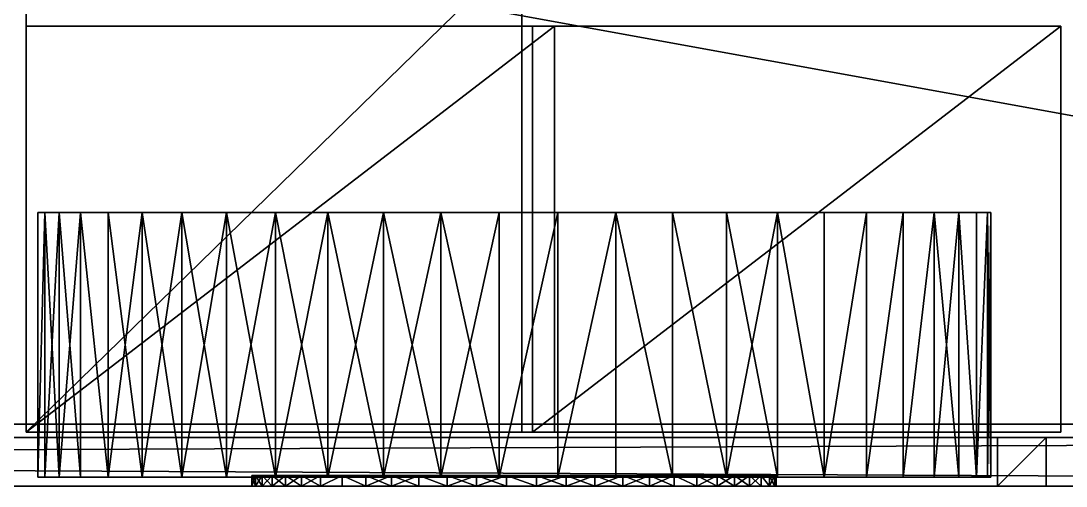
# Model space of a CAD drawing. Header units: millimetres. Extents: x -3100 to 14040, y -1280 to 1295.
# Drawn here: x 10542 to 11725, y -1280 to -753 of the extents above; entities that cross this region are included whole.
import ezdxf

# ---------------------------------------------------------------- set-up
doc = ezdxf.new("R2010")
doc.units = ezdxf.units.MM

msp = doc.modelspace()

# ---------------------------------------------------------------- linework, layer by layer
at = {"layer": 'CAD_75LAB'}
for points in [[(14040, -1280, 1160), (-40, -1280, 1160), (-40, 1280, 1160)], [(14040, 1280, 1160), (14040, -1280, 1160), (-40, 1280, 1160)], [(14040, -1280, 1250), (-40, 1280, 1250), (-40, -1280, 1250)], [(14040, 1280, 1250), (-40, 1280, 1250), (14040, -1280, 1250)], [(10548, -1219, 1253), (10548, -671, 1397), (10548, -671, 1253)], [(10548, -1219, 1397), (10548, -671, 1397), (10548, -1219, 1253)], [(11109, -671, 1253), (10548, -1219, 1253), (10548, -671, 1253)], [(11109, -671, 1253), (11109, -1219, 1253), (10548, -1219, 1253)], [(11109, -671, 1397), (10548, -671, 1397), (10548, -1219, 1397)], [(11109, -671, 1397), (10548, -1219, 1397), (11109, -1219, 1397)], [(10548, -1219, 1403), (10548, -671, 1547), (10548, -671, 1403)], [(10548, -1219, 1547), (10548, -671, 1547), (10548, -1219, 1403)], [(11109, -671, 1403), (10548, -1219, 1403), (10548, -671, 1403)], [(11109, -671, 1403), (11109, -1219, 1403), (10548, -1219, 1403)], [(11109, -671, 1547), (10548, -671, 1547), (10548, -1219, 1547)], [(11109, -671, 1547), (10548, -1219, 1547), (11109, -1219, 1547)], [(10548, -1219, 1553), (10548, -671, 1697), (10548, -671, 1553)], [(10548, -1219, 1697), (10548, -671, 1697), (10548, -1219, 1553)], [(11109, -671, 1553), (10548, -1219, 1553), (10548, -671, 1553)], [(11109, -671, 1553), (11109, -1219, 1553), (10548, -1219, 1553)], [(11109, -671, 1697), (10548, -671, 1697), (10548, -1219, 1697)], [(11109, -671, 1697), (10548, -1219, 1697), (11109, -1219, 1697)], [(10548, -1219, 1703), (10548, -671, 1847), (10548, -671, 1703)], [(10548, -1219, 1847), (10548, -671, 1847), (10548, -1219, 1703)], [(11109, -671, 1703), (10548, -1219, 1703), (10548, -671, 1703)], [(11109, -671, 1703), (11109, -1219, 1703), (10548, -1219, 1703)], [(11109, -671, 1847), (10548, -671, 1847), (10548, -1219, 1847)], [(11109, -671, 1847), (10548, -1219, 1847), (11109, -1219, 1847)], [(10548, -1219, 1853), (10548, -671, 1997), (10548, -671, 1853)], [(10548, -1219, 1997), (10548, -671, 1997), (10548, -1219, 1853)], [(11109, -671, 1853), (10548, -1219, 1853), (10548, -671, 1853)], [(11109, -671, 1853), (11109, -1219, 1853), (10548, -1219, 1853)], [(11109, -671, 1997), (10548, -671, 1997), (10548, -1219, 1997)], [(11109, -671, 1997), (10548, -1219, 1997), (11109, -1219, 1997)], [(10548, -1219, 2003), (10548, -671, 2147), (10548, -671, 2003)], [(10548, -1219, 2147), (10548, -671, 2147), (10548, -1219, 2003)], [(11109, -671, 2003), (10548, -1219, 2003), (10548, -671, 2003)], [(11109, -671, 2003), (11109, -1219, 2003), (10548, -1219, 2003)], [(11109, -671, 2147), (10548, -671, 2147), (10548, -1219, 2147)], [(11109, -671, 2147), (10548, -1219, 2147), (11109, -1219, 2147)], [(10548, -1219, 2153), (10548, -671, 2297), (10548, -671, 2153)], [(10548, -1219, 2297), (10548, -671, 2297), (10548, -1219, 2153)], [(11109, -671, 2153), (10548, -1219, 2153), (10548, -671, 2153)], [(11109, -671, 2153), (11109, -1219, 2153), (10548, -1219, 2153)], [(11109, -671, 2297), (10548, -671, 2297), (10548, -1219, 2297)], [(11109, -671, 2297), (10548, -1219, 2297), (11109, -1219, 2297)], [(11109, -1219, 1253), (11109, -671, 1253), (11109, -671, 1397)], [(11109, -1219, 1397), (11109, -1219, 1253), (11109, -671, 1397)], [(11109, -1219, 1403), (11109, -671, 1403), (11109, -671, 1547)], [(11109, -1219, 1547), (11109, -1219, 1403), (11109, -671, 1547)], [(11109, -1219, 1553), (11109, -671, 1553), (11109, -671, 1697)], [(11109, -1219, 1697), (11109, -1219, 1553), (11109, -671, 1697)], [(11109, -1219, 1703), (11109, -671, 1703), (11109, -671, 1847)], [(11109, -1219, 1847), (11109, -1219, 1703), (11109, -671, 1847)], [(11109, -1219, 1853), (11109, -671, 1853), (11109, -671, 1997)], [(11109, -1219, 1997), (11109, -1219, 1853), (11109, -671, 1997)], [(11109, -1219, 2003), (11109, -671, 2003), (11109, -671, 2147)], [(11109, -1219, 2147), (11109, -1219, 2003), (11109, -671, 2147)], [(11109, -1219, 2153), (11109, -671, 2153), (11109, -671, 2297)], [(11109, -1219, 2297), (11109, -1219, 2153), (11109, -671, 2297)], [(10548, -1219, 2303), (10548, -759, 2441), (10548, -759, 2303)], [(10548, -1219, 2441), (10548, -759, 2441), (10548, -1219, 2303)], [(11146, -759, 2441), (11146, -759, 2303), (10548, -759, 2303)], [(11146, -759, 2441), (10548, -759, 2303), (10548, -759, 2441)], [(11146, -759, 2303), (10548, -1219, 2303), (10548, -759, 2303)], [(11146, -759, 2303), (11146, -1219, 2303), (10548, -1219, 2303)], [(11146, -759, 2441), (10548, -759, 2441), (10548, -1219, 2441)], [(11146, -759, 2441), (10548, -1219, 2441), (11146, -1219, 2441)], [(10548, -1219, 2447), (10548, -759, 2585), (10548, -759, 2447)], [(10548, -1219, 2585), (10548, -759, 2585), (10548, -1219, 2447)], [(11146, -759, 2585), (11146, -759, 2447), (10548, -759, 2447)], [(11146, -759, 2585), (10548, -759, 2447), (10548, -759, 2585)], [(11146, -759, 2447), (10548, -1219, 2447), (10548, -759, 2447)], [(11146, -759, 2447), (11146, -1219, 2447), (10548, -1219, 2447)], [(11146, -759, 2585), (10548, -759, 2585), (10548, -1219, 2585)], [(11146, -759, 2585), (10548, -1219, 2585), (11146, -1219, 2585)], [(10548, -1219, 2591), (10548, -759, 2729), (10548, -759, 2591)], [(10548, -1219, 2729), (10548, -759, 2729), (10548, -1219, 2591)], [(11146, -759, 2729), (11146, -759, 2591), (10548, -759, 2591)], [(11146, -759, 2729), (10548, -759, 2591), (10548, -759, 2729)], [(11146, -759, 2591), (10548, -1219, 2591), (10548, -759, 2591)], [(11146, -759, 2591), (11146, -1219, 2591), (10548, -1219, 2591)], [(11146, -759, 2729), (10548, -759, 2729), (10548, -1219, 2729)], [(11146, -759, 2729), (10548, -1219, 2729), (11146, -1219, 2729)], [(10548, -1219, 2735), (10548, -759, 2873), (10548, -759, 2735)], [(10548, -1219, 2873), (10548, -759, 2873), (10548, -1219, 2735)], [(11146, -759, 2873), (11146, -759, 2735), (10548, -759, 2735)], [(11146, -759, 2873), (10548, -759, 2735), (10548, -759, 2873)], [(11146, -759, 2735), (10548, -1219, 2735), (10548, -759, 2735)], [(11146, -759, 2735), (11146, -1219, 2735), (10548, -1219, 2735)], [(11146, -759, 2873), (10548, -759, 2873), (10548, -1219, 2873)], [(11146, -759, 2873), (10548, -1219, 2873), (11146, -1219, 2873)], [(10548, -1219, 2879), (10548, -759, 3017), (10548, -759, 2879)], [(10548, -1219, 3017), (10548, -759, 3017), (10548, -1219, 2879)], [(11146, -759, 3017), (11146, -759, 2879), (10548, -759, 2879)], [(11146, -759, 3017), (10548, -759, 2879), (10548, -759, 3017)], [(11146, -759, 2879), (10548, -1219, 2879), (10548, -759, 2879)], [(11146, -759, 2879), (11146, -1219, 2879), (10548, -1219, 2879)], [(11146, -759, 3017), (10548, -759, 3017), (10548, -1219, 3017)], [(11146, -759, 3017), (10548, -1219, 3017), (11146, -1219, 3017)], [(10548, -1219, 3023), (10548, -759, 3161), (10548, -759, 3023)], [(10548, -1219, 3161), (10548, -759, 3161), (10548, -1219, 3023)], [(11146, -759, 3161), (11146, -759, 3023), (10548, -759, 3023)], [(11146, -759, 3161), (10548, -759, 3023), (10548, -759, 3161)], [(11146, -759, 3023), (10548, -1219, 3023), (10548, -759, 3023)], [(11146, -759, 3023), (11146, -1219, 3023), (10548, -1219, 3023)], [(11146, -759, 3161), (10548, -759, 3161), (10548, -1219, 3161)], [(11146, -759, 3161), (10548, -1219, 3161), (11146, -1219, 3161)], [(10548, -1219, 3167), (10548, -759, 3305), (10548, -759, 3167)], [(10548, -1219, 3305), (10548, -759, 3305), (10548, -1219, 3167)], [(11146, -759, 3305), (11146, -759, 3167), (10548, -759, 3167)], [(11146, -759, 3305), (10548, -759, 3167), (10548, -759, 3305)], [(11146, -759, 3167), (10548, -1219, 3167), (10548, -759, 3167)], [(11146, -759, 3167), (11146, -1219, 3167), (10548, -1219, 3167)], [(11146, -759, 3305), (10548, -759, 3305), (10548, -1219, 3305)], [(11146, -759, 3305), (10548, -1219, 3305), (11146, -1219, 3305)], [(10548, -1219, 3311), (10548, -759, 3449), (10548, -759, 3311)], [(10548, -1219, 3449), (10548, -759, 3449), (10548, -1219, 3311)], [(11146, -759, 3449), (11146, -759, 3311), (10548, -759, 3311)], [(11146, -759, 3449), (10548, -759, 3311), (10548, -759, 3449)], [(11146, -759, 3311), (10548, -1219, 3311), (10548, -759, 3311)], [(11146, -759, 3311), (11146, -1219, 3311), (10548, -1219, 3311)], [(11146, -759, 3449), (10548, -759, 3449), (10548, -1219, 3449)], [(11146, -759, 3449), (10548, -1219, 3449), (11146, -1219, 3449)], [(10548, -1219, 3455), (10548, -759, 3593), (10548, -759, 3455)], [(10548, -1219, 3593), (10548, -759, 3593), (10548, -1219, 3455)], [(11146, -759, 3593), (11146, -759, 3455), (10548, -759, 3455)], [(11146, -759, 3593), (10548, -759, 3455), (10548, -759, 3593)], [(11146, -759, 3455), (10548, -1219, 3455), (10548, -759, 3455)], [(11146, -759, 3455), (11146, -1219, 3455), (10548, -1219, 3455)], [(11146, -759, 3593), (10548, -759, 3593), (10548, -1219, 3593)], [(11146, -759, 3593), (10548, -1219, 3593), (11146, -1219, 3593)], [(10548, -1219, 3599), (10548, -759, 3737), (10548, -759, 3599)], [(10548, -1219, 3737), (10548, -759, 3737), (10548, -1219, 3599)], [(11146, -759, 3737), (11146, -759, 3599), (10548, -759, 3599)], [(11146, -759, 3737), (10548, -759, 3599), (10548, -759, 3737)], [(11146, -759, 3599), (10548, -1219, 3599), (10548, -759, 3599)], [(11146, -759, 3599), (11146, -1219, 3599), (10548, -1219, 3599)], [(11146, -759, 3737), (10548, -759, 3737), (10548, -1219, 3737)], [(11146, -759, 3737), (10548, -1219, 3737), (11146, -1219, 3737)], [(10548, -1219, 3743), (10548, -759, 3881), (10548, -759, 3743)], [(10548, -1219, 3881), (10548, -759, 3881), (10548, -1219, 3743)], [(11146, -759, 3881), (11146, -759, 3743), (10548, -759, 3743)], [(11146, -759, 3881), (10548, -759, 3743), (10548, -759, 3881)], [(11146, -759, 3743), (10548, -1219, 3743), (10548, -759, 3743)], [(11146, -759, 3743), (11146, -1219, 3743), (10548, -1219, 3743)], [(11146, -759, 3881), (10548, -759, 3881), (10548, -1219, 3881)], [(11146, -759, 3881), (10548, -1219, 3881), (11146, -1219, 3881)], [(11121, -1219, 1253), (11121, -759, 1391), (11121, -759, 1253)], [(11121, -1219, 1391), (11121, -759, 1391), (11121, -1219, 1253)], [(11719, -759, 1391), (11719, -759, 1253), (11121, -759, 1253)], [(11719, -759, 1391), (11121, -759, 1253), (11121, -759, 1391)], [(11719, -759, 1253), (11121, -1219, 1253), (11121, -759, 1253)], [(11719, -759, 1253), (11719, -1219, 1253), (11121, -1219, 1253)], [(11719, -759, 1391), (11121, -759, 1391), (11121, -1219, 1391)], [(11719, -759, 1391), (11121, -1219, 1391), (11719, -1219, 1391)], [(11121, -1219, 1397), (11121, -759, 1535), (11121, -759, 1397)], [(11121, -1219, 1535), (11121, -759, 1535), (11121, -1219, 1397)], [(11719, -759, 1535), (11719, -759, 1397), (11121, -759, 1397)], [(11719, -759, 1535), (11121, -759, 1397), (11121, -759, 1535)], [(11719, -759, 1397), (11121, -1219, 1397), (11121, -759, 1397)], [(11719, -759, 1397), (11719, -1219, 1397), (11121, -1219, 1397)], [(11719, -759, 1535), (11121, -759, 1535), (11121, -1219, 1535)], [(11719, -759, 1535), (11121, -1219, 1535), (11719, -1219, 1535)], [(11121, -1219, 1541), (11121, -759, 1679), (11121, -759, 1541)], [(11121, -1219, 1679), (11121, -759, 1679), (11121, -1219, 1541)], [(11719, -759, 1679), (11719, -759, 1541), (11121, -759, 1541)], [(11719, -759, 1679), (11121, -759, 1541), (11121, -759, 1679)], [(11719, -759, 1541), (11121, -1219, 1541), (11121, -759, 1541)], [(11719, -759, 1541), (11719, -1219, 1541), (11121, -1219, 1541)], [(11719, -759, 1679), (11121, -759, 1679), (11121, -1219, 1679)], [(11719, -759, 1679), (11121, -1219, 1679), (11719, -1219, 1679)], [(11121, -1219, 1685), (11121, -759, 1823), (11121, -759, 1685)], [(11121, -1219, 1823), (11121, -759, 1823), (11121, -1219, 1685)], [(11719, -759, 1823), (11719, -759, 1685), (11121, -759, 1685)], [(11719, -759, 1823), (11121, -759, 1685), (11121, -759, 1823)], [(11719, -759, 1685), (11121, -1219, 1685), (11121, -759, 1685)], [(11719, -759, 1685), (11719, -1219, 1685), (11121, -1219, 1685)], [(11719, -759, 1823), (11121, -759, 1823), (11121, -1219, 1823)], [(11719, -759, 1823), (11121, -1219, 1823), (11719, -1219, 1823)], [(11121, -1219, 1829), (11121, -759, 1967), (11121, -759, 1829)], [(11121, -1219, 1967), (11121, -759, 1967), (11121, -1219, 1829)], [(11719, -759, 1967), (11719, -759, 1829), (11121, -759, 1829)], [(11719, -759, 1967), (11121, -759, 1829), (11121, -759, 1967)], [(11719, -759, 1829), (11121, -1219, 1829), (11121, -759, 1829)], [(11719, -759, 1829), (11719, -1219, 1829), (11121, -1219, 1829)], [(11719, -759, 1967), (11121, -759, 1967), (11121, -1219, 1967)], [(11719, -759, 1967), (11121, -1219, 1967), (11719, -1219, 1967)], [(11121, -1219, 1973), (11121, -759, 2111), (11121, -759, 1973)], [(11121, -1219, 2111), (11121, -759, 2111), (11121, -1219, 1973)], [(11719, -759, 2111), (11719, -759, 1973), (11121, -759, 1973)], [(11719, -759, 2111), (11121, -759, 1973), (11121, -759, 2111)], [(11719, -759, 1973), (11121, -1219, 1973), (11121, -759, 1973)], [(11719, -759, 1973), (11719, -1219, 1973), (11121, -1219, 1973)], [(11719, -759, 2111), (11121, -759, 2111), (11121, -1219, 2111)], [(11719, -759, 2111), (11121, -1219, 2111), (11719, -1219, 2111)], [(11121, -1219, 2117), (11121, -759, 2255), (11121, -759, 2117)], [(11121, -1219, 2255), (11121, -759, 2255), (11121, -1219, 2117)], [(11719, -759, 2255), (11719, -759, 2117), (11121, -759, 2117)], [(11719, -759, 2255), (11121, -759, 2117), (11121, -759, 2255)], [(11719, -759, 2117), (11121, -1219, 2117), (11121, -759, 2117)], [(11719, -759, 2117), (11719, -1219, 2117), (11121, -1219, 2117)], [(11719, -759, 2255), (11121, -759, 2255), (11121, -1219, 2255)], [(11719, -759, 2255), (11121, -1219, 2255), (11719, -1219, 2255)], [(11146, -1219, 2303), (11146, -759, 2303), (11146, -759, 2441)], [(11146, -1219, 2441), (11146, -1219, 2303), (11146, -759, 2441)], [(11146, -1219, 2447), (11146, -759, 2447), (11146, -759, 2585)], [(11146, -1219, 2585), (11146, -1219, 2447), (11146, -759, 2585)], [(11146, -1219, 2591), (11146, -759, 2591), (11146, -759, 2729)], [(11146, -1219, 2729), (11146, -1219, 2591), (11146, -759, 2729)], [(11146, -1219, 2735), (11146, -759, 2735), (11146, -759, 2873)], [(11146, -1219, 2873), (11146, -1219, 2735), (11146, -759, 2873)], [(11146, -1219, 2879), (11146, -759, 2879), (11146, -759, 3017)], [(11146, -1219, 3017), (11146, -1219, 2879), (11146, -759, 3017)], [(11146, -1219, 3023), (11146, -759, 3023), (11146, -759, 3161)], [(11146, -1219, 3161), (11146, -1219, 3023), (11146, -759, 3161)], [(11146, -1219, 3167), (11146, -759, 3167), (11146, -759, 3305)], [(11146, -1219, 3305), (11146, -1219, 3167), (11146, -759, 3305)], [(11146, -1219, 3311), (11146, -759, 3311), (11146, -759, 3449)], [(11146, -1219, 3449), (11146, -1219, 3311), (11146, -759, 3449)], [(11146, -1219, 3455), (11146, -759, 3455), (11146, -759, 3593)], [(11146, -1219, 3593), (11146, -1219, 3455), (11146, -759, 3593)], [(11146, -1219, 3599), (11146, -759, 3599), (11146, -759, 3737)], [(11146, -1219, 3737), (11146, -1219, 3599), (11146, -759, 3737)], [(11146, -1219, 3743), (11146, -759, 3743), (11146, -759, 3881)], [(11146, -1219, 3881), (11146, -1219, 3743), (11146, -759, 3881)], [(11719, -1219, 1253), (11719, -759, 1253), (11719, -759, 1391)], [(11719, -1219, 1391), (11719, -1219, 1253), (11719, -759, 1391)], [(11719, -1219, 1397), (11719, -759, 1397), (11719, -759, 1535)], [(11719, -1219, 1535), (11719, -1219, 1397), (11719, -759, 1535)], [(11719, -1219, 1541), (11719, -759, 1541), (11719, -759, 1679)], [(11719, -1219, 1679), (11719, -1219, 1541), (11719, -759, 1679)], [(11719, -1219, 1685), (11719, -759, 1685), (11719, -759, 1823)], [(11719, -1219, 1823), (11719, -1219, 1685), (11719, -759, 1823)], [(11719, -1219, 1829), (11719, -759, 1829), (11719, -759, 1967)], [(11719, -1219, 1967), (11719, -1219, 1829), (11719, -759, 1967)], [(11719, -1219, 1973), (11719, -759, 1973), (11719, -759, 2111)], [(11719, -1219, 2111), (11719, -1219, 1973), (11719, -759, 2111)], [(11719, -1219, 2117), (11719, -759, 2117), (11719, -759, 2255)], [(11719, -1219, 2255), (11719, -1219, 2117), (11719, -759, 2255)], [(10561.02, -1270, 573.24), (10569.19, -1270, 639.22), (10569.19, -970, 639.22)], [(10561.02, -1270, 573.24), (10569.19, -970, 639.22), (10561.02, -970, 573.24)], [(10561.02, -1270, 506.76), (10561.02, -1270, 573.24), (10561.02, -970, 573.24)], [(10561.02, -1270, 506.76), (10561.02, -970, 573.24), (10561.02, -970, 506.76)], [(10561.02, -1270, 506.76), (10561.02, -970, 506.76), (10569.19, -970, 440.78)], [(10569.19, -1270, 440.78), (10561.02, -1270, 506.76), (10569.19, -970, 440.78)], [(10561.02, -970, 506.76), (10585.41, -970, 376.3), (10569.19, -970, 440.78)], [(10561.02, -970, 506.76), (10609.43, -970, 314.3), (10585.41, -970, 376.3)], [(10569.19, -970, 639.22), (10561.02, -970, 506.76), (10561.02, -970, 573.24)], [(10569.19, -970, 639.22), (10609.43, -970, 314.3), (10561.02, -970, 506.76)], [(10569.19, -1270, 639.22), (10585.41, -1270, 703.7), (10585.41, -970, 703.7)], [(10569.19, -1270, 639.22), (10585.41, -970, 703.7), (10569.19, -970, 639.22)], [(10585.41, -1270, 376.3), (10569.19, -1270, 440.78), (10569.19, -970, 440.78)], [(10585.41, -1270, 376.3), (10569.19, -970, 440.78), (10585.41, -970, 376.3)], [(10569.19, -970, 639.22), (10724.09, -970, 152.33), (10609.43, -970, 314.3)], [(10774.58, -970, 970.93), (10569.19, -970, 639.22), (10585.41, -970, 703.7)], [(11149.83, -970, 1077.7), (10569.19, -970, 639.22), (10774.58, -970, 970.93)], [(11149.83, -970, 1077.7), (10724.09, -970, 152.33), (10569.19, -970, 639.22)], [(10585.41, -1270, 703.7), (10609.43, -970, 765.7), (10585.41, -970, 703.7)], [(10585.41, -1270, 703.7), (10609.43, -1270, 765.7), (10609.43, -970, 765.7)], [(10609.43, -1270, 314.3), (10585.41, -1270, 376.3), (10585.41, -970, 376.3)], [(10609.43, -1270, 314.3), (10585.41, -970, 376.3), (10609.43, -970, 314.3)], [(10640.88, -970, 824.27), (10585.41, -970, 703.7), (10609.43, -970, 765.7)], [(10774.58, -970, 970.93), (10585.41, -970, 703.7), (10640.88, -970, 824.27)], [(10640.88, -1270, 824.27), (10640.88, -970, 824.27), (10609.43, -970, 765.7)], [(10609.43, -1270, 765.7), (10640.88, -1270, 824.27), (10609.43, -970, 765.7)], [(10640.88, -1270, 255.73), (10609.43, -1270, 314.3), (10609.43, -970, 314.3)], [(10640.88, -1270, 255.73), (10609.43, -970, 314.3), (10640.88, -970, 255.73)], [(10609.43, -970, 314.3), (10724.09, -970, 152.33), (10640.88, -970, 255.73)], [(10640.88, -1270, 824.27), (10679.3, -970, 878.54), (10640.88, -970, 824.27)], [(10640.88, -1270, 824.27), (10679.3, -1270, 878.54), (10679.3, -970, 878.54)], [(10679.3, -1270, 201.46), (10640.88, -1270, 255.73), (10640.88, -970, 255.73)], [(10679.3, -1270, 201.46), (10640.88, -970, 255.73), (10679.3, -970, 201.46)], [(10640.88, -970, 255.73), (10724.09, -970, 152.33), (10679.3, -970, 201.46)], [(10774.58, -970, 970.93), (10640.88, -970, 824.27), (10679.3, -970, 878.54)], [(10679.3, -1270, 878.54), (10724.09, -970, 927.67), (10679.3, -970, 878.54)], [(10679.3, -1270, 878.54), (10724.09, -1270, 927.67), (10724.09, -970, 927.67)], [(10724.09, -1270, 152.33), (10679.3, -1270, 201.46), (10679.3, -970, 201.46)], [(10724.09, -1270, 152.33), (10679.3, -970, 201.46), (10724.09, -970, 152.33)], [(10774.58, -970, 970.93), (10679.3, -970, 878.54), (10724.09, -970, 927.67)], [(10724.09, -1270, 927.67), (10774.58, -970, 970.93), (10724.09, -970, 927.67)], [(10724.09, -1270, 927.67), (10774.58, -1270, 970.93), (10774.58, -970, 970.93)], [(10774.58, -1270, 109.07), (10724.09, -1270, 152.33), (10724.09, -970, 152.33)], [(10774.58, -1270, 109.07), (10724.09, -970, 152.33), (10774.58, -970, 109.07)], [(10830, -970, 72.35), (10774.58, -970, 109.07), (10724.09, -970, 152.33)], [(10889.52, -970, 42.71), (10830, -970, 72.35), (10724.09, -970, 152.33)], [(11149.83, -970, 2.3), (10889.52, -970, 42.71), (10724.09, -970, 152.33)], [(11635.91, -970, 606.36), (10724.09, -970, 152.33), (11149.83, -970, 1077.7)], [(11635.91, -970, 606.36), (11149.83, -970, 2.3), (10724.09, -970, 152.33)], [(10774.58, -1270, 970.93), (10830, -970, 1007.65), (10774.58, -970, 970.93)], [(10774.58, -1270, 970.93), (10830, -1270, 1007.65), (10830, -970, 1007.65)], [(10830, -1270, 72.35), (10774.58, -1270, 109.07), (10774.58, -970, 109.07)], [(10830, -1270, 72.35), (10774.58, -970, 109.07), (10830, -970, 72.35)], [(11149.83, -970, 1077.7), (10774.58, -970, 970.93), (10830, -970, 1007.65)], [(10830, -1270, 1007.65), (10889.52, -970, 1037.29), (10830, -970, 1007.65)], [(10830, -1270, 1007.65), (10889.52, -1270, 1037.29), (10889.52, -970, 1037.29)], [(10889.52, -1270, 42.71), (10830, -1270, 72.35), (10830, -970, 72.35)], [(10889.52, -1270, 42.71), (10830, -970, 72.35), (10889.52, -970, 42.71)], [(10952.22, -970, 1059.39), (10830, -970, 1007.65), (10889.52, -970, 1037.29)], [(11149.83, -970, 1077.7), (10830, -970, 1007.65), (10952.22, -970, 1059.39)], [(10952.22, -1270, 1059.39), (10952.22, -970, 1059.39), (10889.52, -970, 1037.29)], [(10889.52, -1270, 1037.29), (10952.22, -1270, 1059.39), (10889.52, -970, 1037.29)], [(10889.52, -1270, 42.71), (10889.52, -970, 42.71), (10952.22, -970, 20.61)], [(10952.22, -1270, 20.61), (10889.52, -1270, 42.71), (10952.22, -970, 20.61)], [(11149.83, -970, 2.3), (10952.22, -970, 20.61), (10889.52, -970, 42.71)], [(10952.22, -1270, 1059.39), (11017.17, -970, 1073.61), (10952.22, -970, 1059.39)], [(10952.22, -1270, 1059.39), (11017.17, -1270, 1073.61), (11017.17, -970, 1073.61)], [(11017.17, -1270, 6.39), (10952.22, -1270, 20.61), (10952.22, -970, 20.61)], [(11017.17, -1270, 6.39), (10952.22, -970, 20.61), (11017.17, -970, 6.39)], [(11149.83, -970, 2.3), (11017.17, -970, 6.39), (10952.22, -970, 20.61)], [(11083.37, -970, 1079.74), (10952.22, -970, 1059.39), (11017.17, -970, 1073.61)], [(11149.83, -970, 1077.7), (10952.22, -970, 1059.39), (11083.37, -970, 1079.74)], [(11017.17, -1270, 1073.61), (11083.37, -1270, 1079.74), (11083.37, -970, 1079.74)], [(11017.17, -1270, 1073.61), (11083.37, -970, 1079.74), (11017.17, -970, 1073.61)], [(11083.37, -1270, 0.26), (11017.17, -1270, 6.39), (11017.17, -970, 6.39)], [(11083.37, -1270, 0.26), (11017.17, -970, 6.39), (11083.37, -970, 0.26)], [(11149.83, -970, 2.3), (11083.37, -970, 0.26), (11017.17, -970, 6.39)], [(11083.37, -1270, 1079.74), (11149.83, -1270, 1077.7), (11149.83, -970, 1077.7)], [(11083.37, -1270, 1079.74), (11149.83, -970, 1077.7), (11083.37, -970, 1079.74)], [(11083.37, -1270, 0.26), (11083.37, -970, 0.26), (11149.83, -970, 2.3)], [(11149.83, -1270, 2.3), (11083.37, -1270, 0.26), (11149.83, -970, 2.3)], [(11149.83, -1270, 1077.7), (11215.52, -1270, 1067.5), (11215.52, -970, 1067.5)], [(11149.83, -1270, 1077.7), (11215.52, -970, 1067.5), (11149.83, -970, 1077.7)], [(11149.83, -1270, 2.3), (11149.83, -970, 2.3), (11215.52, -970, 12.5)], [(11215.52, -1270, 12.5), (11149.83, -1270, 2.3), (11215.52, -970, 12.5)], [(11398.28, -970, 89.85), (11215.52, -970, 12.5), (11149.83, -970, 2.3)], [(11635.91, -970, 606.36), (11398.28, -970, 89.85), (11149.83, -970, 2.3)], [(11340.7, -970, 1023.39), (11149.83, -970, 1077.7), (11215.52, -970, 1067.5)], [(11398.28, -970, 990.15), (11149.83, -970, 1077.7), (11340.7, -970, 1023.39)], [(11499.06, -970, 903.8), (11149.83, -970, 1077.7), (11398.28, -970, 990.15)], [(11499.06, -970, 903.8), (11635.91, -970, 606.36), (11149.83, -970, 1077.7)], [(11279.47, -1270, 1049.3), (11279.47, -970, 1049.3), (11215.52, -970, 1067.5)], [(11215.52, -1270, 1067.5), (11279.47, -1270, 1049.3), (11215.52, -970, 1067.5)], [(11279.47, -1270, 30.7), (11215.52, -1270, 12.5), (11215.52, -970, 12.5)], [(11279.47, -1270, 30.7), (11215.52, -970, 12.5), (11279.47, -970, 30.7)], [(11398.28, -970, 89.85), (11279.47, -970, 30.7), (11215.52, -970, 12.5)], [(11340.7, -970, 1023.39), (11215.52, -970, 1067.5), (11279.47, -970, 1049.3)], [(11340.7, -1270, 1023.39), (11340.7, -970, 1023.39), (11279.47, -970, 1049.3)], [(11279.47, -1270, 1049.3), (11340.7, -1270, 1023.39), (11279.47, -970, 1049.3)], [(11340.7, -1270, 56.61), (11279.47, -1270, 30.7), (11279.47, -970, 30.7)], [(11340.7, -1270, 56.61), (11279.47, -970, 30.7), (11340.7, -970, 56.61)], [(11398.28, -970, 89.85), (11340.7, -970, 56.61), (11279.47, -970, 30.7)], [(11340.7, -1270, 1023.39), (11398.28, -1270, 990.15), (11398.28, -970, 990.15)], [(11340.7, -1270, 1023.39), (11398.28, -970, 990.15), (11340.7, -970, 1023.39)], [(11398.28, -1270, 89.85), (11340.7, -1270, 56.61), (11340.7, -970, 56.61)], [(11398.28, -1270, 89.85), (11340.7, -970, 56.61), (11398.28, -970, 89.85)], [(11451.33, -1270, 950.08), (11451.33, -970, 950.08), (11398.28, -970, 990.15)], [(11398.28, -1270, 990.15), (11451.33, -1270, 950.08), (11398.28, -970, 990.15)], [(11451.33, -1270, 129.92), (11398.28, -1270, 89.85), (11398.28, -970, 89.85)], [(11451.33, -1270, 129.92), (11398.28, -970, 89.85), (11451.33, -970, 129.92)], [(11635.91, -970, 606.36), (11451.33, -970, 129.92), (11398.28, -970, 89.85)], [(11499.06, -970, 903.8), (11398.28, -970, 990.15), (11451.33, -970, 950.08)], [(11451.33, -1270, 950.08), (11499.06, -1270, 903.8), (11499.06, -970, 903.8)], [(11451.33, -1270, 950.08), (11499.06, -970, 903.8), (11451.33, -970, 950.08)], [(11451.33, -1270, 129.92), (11451.33, -970, 129.92), (11499.06, -970, 176.2)], [(11499.06, -1270, 176.2), (11451.33, -1270, 129.92), (11499.06, -970, 176.2)], [(11540.75, -970, 228), (11499.06, -970, 176.2), (11451.33, -970, 129.92)], [(11635.91, -970, 606.36), (11540.75, -970, 228), (11451.33, -970, 129.92)], [(11499.06, -1270, 903.8), (11540.75, -1270, 852), (11540.75, -970, 852)], [(11499.06, -1270, 903.8), (11540.75, -970, 852), (11499.06, -970, 903.8)], [(11499.06, -1270, 176.2), (11499.06, -970, 176.2), (11540.75, -970, 228)], [(11540.75, -1270, 228), (11499.06, -1270, 176.2), (11540.75, -970, 228)], [(11499.06, -970, 903.8), (11603.54, -970, 735.07), (11635.91, -970, 606.36)], [(11499.06, -970, 903.8), (11540.75, -970, 852), (11603.54, -970, 735.07)], [(11540.75, -1270, 852), (11575.75, -1270, 795.47), (11575.75, -970, 795.47)], [(11540.75, -1270, 852), (11575.75, -970, 795.47), (11540.75, -970, 852)], [(11540.75, -1270, 228), (11540.75, -970, 228), (11575.75, -970, 284.53)], [(11575.75, -1270, 284.53), (11540.75, -1270, 228), (11575.75, -970, 284.53)], [(11635.91, -970, 606.36), (11575.75, -970, 284.53), (11540.75, -970, 228)], [(11540.75, -970, 852), (11575.75, -970, 795.47), (11603.54, -970, 735.07)], [(11575.75, -1270, 795.47), (11603.54, -1270, 735.07), (11603.54, -970, 735.07)], [(11575.75, -1270, 795.47), (11603.54, -970, 735.07), (11575.75, -970, 795.47)], [(11603.54, -1270, 344.93), (11575.75, -1270, 284.53), (11575.75, -970, 284.53)], [(11603.54, -1270, 344.93), (11575.75, -970, 284.53), (11603.54, -970, 344.93)], [(11623.69, -970, 408.29), (11603.54, -970, 344.93), (11575.75, -970, 284.53)], [(11640, -970, 540), (11623.69, -970, 408.29), (11575.75, -970, 284.53)], [(11635.91, -970, 606.36), (11640, -970, 540), (11575.75, -970, 284.53)], [(11623.69, -1270, 671.71), (11623.69, -970, 671.71), (11603.54, -970, 735.07)], [(11603.54, -1270, 735.07), (11623.69, -1270, 671.71), (11603.54, -970, 735.07)], [(11623.69, -1270, 408.29), (11603.54, -970, 344.93), (11623.69, -970, 408.29)], [(11623.69, -1270, 408.29), (11603.54, -1270, 344.93), (11603.54, -970, 344.93)], [(11603.54, -970, 735.07), (11623.69, -970, 671.71), (11635.91, -970, 606.36)], [(11623.69, -1270, 671.71), (11635.91, -1270, 606.36), (11635.91, -970, 606.36)], [(11623.69, -1270, 671.71), (11635.91, -970, 606.36), (11623.69, -970, 671.71)], [(11623.69, -1270, 408.29), (11623.69, -970, 408.29), (11635.91, -970, 473.64)], [(11635.91, -1270, 473.64), (11623.69, -1270, 408.29), (11635.91, -970, 473.64)], [(11640, -970, 540), (11635.91, -970, 473.64), (11623.69, -970, 408.29)], [(11640, -1270, 540), (11640, -970, 540), (11635.91, -970, 606.36)], [(11635.91, -1270, 606.36), (11640, -1270, 540), (11635.91, -970, 606.36)], [(11635.91, -1270, 473.64), (11635.91, -970, 473.64), (11640, -970, 540)], [(11640, -1270, 540), (11635.91, -1270, 473.64), (11640, -970, 540)], [(14040, -1210, 1250), (-40, -1210, 1250), (-40, -1210, 1320)], [(14040, -1210, 1320), (14040, -1210, 1250), (-40, -1210, 1320)], [(14040, -1280, 1250), (-40, -1280, 1250), (-40, -1210, 1250)], [(14040, -1210, 1250), (14040, -1280, 1250), (-40, -1210, 1250)], [(14040, -1280, 1320), (-40, -1210, 1320), (-40, -1280, 1320)], [(14040, -1210, 1320), (-40, -1210, 1320), (14040, -1280, 1320)], [(14040, -1225, 3995), (14040, -1225, 3940), (-40, -1225, 3940)], [(14040, -1225, 3995), (-40, -1225, 3940), (-40, -1225, 3995)], [(14040, -1225, 3940), (-40, -1280, 3940), (-40, -1225, 3940)], [(14040, -1225, 3940), (14040, -1280, 3940), (-40, -1280, 3940)], [(14040, -1225, 3995), (-40, -1225, 3995), (-40, -1280, 3995)], [(14040, -1225, 3995), (-40, -1280, 3995), (14040, -1280, 3995)], [(11109, -1219, 1253), (10548, -1219, 1397), (10548, -1219, 1253)], [(11109, -1219, 1397), (10548, -1219, 1397), (11109, -1219, 1253)], [(11109, -1219, 1403), (10548, -1219, 1547), (10548, -1219, 1403)], [(11109, -1219, 1547), (10548, -1219, 1547), (11109, -1219, 1403)], [(11109, -1219, 1553), (10548, -1219, 1697), (10548, -1219, 1553)], [(11109, -1219, 1697), (10548, -1219, 1697), (11109, -1219, 1553)], [(11109, -1219, 1703), (10548, -1219, 1847), (10548, -1219, 1703)], [(11109, -1219, 1847), (10548, -1219, 1847), (11109, -1219, 1703)], [(11109, -1219, 1853), (10548, -1219, 1997), (10548, -1219, 1853)], [(11109, -1219, 1997), (10548, -1219, 1997), (11109, -1219, 1853)], [(11109, -1219, 2003), (10548, -1219, 2147), (10548, -1219, 2003)], [(11109, -1219, 2147), (10548, -1219, 2147), (11109, -1219, 2003)], [(11109, -1219, 2153), (10548, -1219, 2297), (10548, -1219, 2153)], [(11109, -1219, 2297), (10548, -1219, 2297), (11109, -1219, 2153)], [(11146, -1219, 2441), (10548, -1219, 2303), (11146, -1219, 2303)], [(11146, -1219, 2441), (10548, -1219, 2441), (10548, -1219, 2303)], [(11146, -1219, 2585), (10548, -1219, 2447), (11146, -1219, 2447)], [(11146, -1219, 2585), (10548, -1219, 2585), (10548, -1219, 2447)], [(11146, -1219, 2729), (10548, -1219, 2591), (11146, -1219, 2591)], [(11146, -1219, 2729), (10548, -1219, 2729), (10548, -1219, 2591)], [(11146, -1219, 2873), (10548, -1219, 2735), (11146, -1219, 2735)], [(11146, -1219, 2873), (10548, -1219, 2873), (10548, -1219, 2735)], [(11146, -1219, 3017), (10548, -1219, 2879), (11146, -1219, 2879)], [(11146, -1219, 3017), (10548, -1219, 3017), (10548, -1219, 2879)], [(11146, -1219, 3161), (10548, -1219, 3023), (11146, -1219, 3023)], [(11146, -1219, 3161), (10548, -1219, 3161), (10548, -1219, 3023)], [(11146, -1219, 3305), (10548, -1219, 3167), (11146, -1219, 3167)], [(11146, -1219, 3305), (10548, -1219, 3305), (10548, -1219, 3167)], [(11146, -1219, 3449), (10548, -1219, 3311), (11146, -1219, 3311)], [(11146, -1219, 3449), (10548, -1219, 3449), (10548, -1219, 3311)], [(11146, -1219, 3593), (10548, -1219, 3455), (11146, -1219, 3455)], [(11146, -1219, 3593), (10548, -1219, 3593), (10548, -1219, 3455)], [(11146, -1219, 3737), (10548, -1219, 3599), (11146, -1219, 3599)], [(11146, -1219, 3737), (10548, -1219, 3737), (10548, -1219, 3599)], [(11146, -1219, 3881), (10548, -1219, 3743), (11146, -1219, 3743)], [(11146, -1219, 3881), (10548, -1219, 3881), (10548, -1219, 3743)], [(11719, -1219, 1391), (11121, -1219, 1253), (11719, -1219, 1253)], [(11719, -1219, 1391), (11121, -1219, 1391), (11121, -1219, 1253)], [(11719, -1219, 1535), (11121, -1219, 1397), (11719, -1219, 1397)], [(11719, -1219, 1535), (11121, -1219, 1535), (11121, -1219, 1397)], [(11719, -1219, 1679), (11121, -1219, 1541), (11719, -1219, 1541)], [(11719, -1219, 1679), (11121, -1219, 1679), (11121, -1219, 1541)], [(11719, -1219, 1823), (11121, -1219, 1685), (11719, -1219, 1685)], [(11719, -1219, 1823), (11121, -1219, 1823), (11121, -1219, 1685)], [(11719, -1219, 1967), (11121, -1219, 1829), (11719, -1219, 1829)], [(11719, -1219, 1967), (11121, -1219, 1967), (11121, -1219, 1829)], [(11719, -1219, 2111), (11121, -1219, 1973), (11719, -1219, 1973)], [(11719, -1219, 2111), (11121, -1219, 2111), (11121, -1219, 1973)], [(11719, -1219, 2255), (11121, -1219, 2117), (11719, -1219, 2117)], [(11719, -1219, 2255), (11121, -1219, 2255), (11121, -1219, 2117)], [(11647.5, -1225, 3940), (11647.5, -1225, 1250), (11647.5, -1280, 1250)], [(11647.5, -1280, 3940), (11647.5, -1225, 3940), (11647.5, -1280, 1250)], [(11647.5, -1225, 3940), (11702.5, -1225, 1250), (11647.5, -1225, 1250)], [(11702.5, -1225, 3940), (11702.5, -1225, 1250), (11647.5, -1225, 3940)], [(11702.5, -1225, 1250), (11647.5, -1280, 1250), (11647.5, -1225, 1250)], [(11702.5, -1225, 1250), (11702.5, -1280, 1250), (11647.5, -1280, 1250)], [(11702.5, -1225, 3940), (11647.5, -1225, 3940), (11647.5, -1280, 3940)], [(11702.5, -1225, 3940), (11647.5, -1280, 3940), (11702.5, -1280, 3940)], [(11702.5, -1225, 3940), (11702.5, -1280, 1250), (11702.5, -1225, 1250)], [(11702.5, -1280, 3940), (11702.5, -1280, 1250), (11702.5, -1225, 3940)], [(10561.02, -1270, 506.76), (10569.19, -1270, 440.78), (10585.41, -1270, 376.3)], [(10561.02, -1270, 506.76), (10585.41, -1270, 376.3), (10609.43, -1270, 314.3)], [(10569.19, -1270, 639.22), (10561.02, -1270, 573.24), (10561.02, -1270, 506.76)], [(10569.19, -1270, 639.22), (10561.02, -1270, 506.76), (10609.43, -1270, 314.3)], [(10569.19, -1270, 639.22), (10609.43, -1270, 314.3), (10724.09, -1270, 152.33)], [(10774.58, -1270, 970.93), (10585.41, -1270, 703.7), (10569.19, -1270, 639.22)], [(11149.83, -1270, 1077.7), (10774.58, -1270, 970.93), (10569.19, -1270, 639.22)], [(11149.83, -1270, 1077.7), (10569.19, -1270, 639.22), (10724.09, -1270, 152.33)], [(10640.88, -1270, 824.27), (10609.43, -1270, 765.7), (10585.41, -1270, 703.7)], [(10774.58, -1270, 970.93), (10640.88, -1270, 824.27), (10585.41, -1270, 703.7)], [(10609.43, -1270, 314.3), (10640.88, -1270, 255.73), (10724.09, -1270, 152.33)], [(10640.88, -1270, 255.73), (10679.3, -1270, 201.46), (10724.09, -1270, 152.33)], [(10774.58, -1270, 970.93), (10679.3, -1270, 878.54), (10640.88, -1270, 824.27)], [(10774.58, -1270, 970.93), (10724.09, -1270, 927.67), (10679.3, -1270, 878.54)], [(10830, -1270, 72.35), (10724.09, -1270, 152.33), (10774.58, -1270, 109.07)], [(10889.52, -1270, 42.71), (10724.09, -1270, 152.33), (10830, -1270, 72.35)], [(11149.83, -1270, 2.3), (10724.09, -1270, 152.33), (10889.52, -1270, 42.71)], [(11635.91, -1270, 606.36), (11149.83, -1270, 1077.7), (10724.09, -1270, 152.33)], [(11635.91, -1270, 606.36), (10724.09, -1270, 152.33), (11149.83, -1270, 2.3)], [(11149.83, -1270, 1077.7), (10830, -1270, 1007.65), (10774.58, -1270, 970.93)], [(10803.48, -1280, 556.96), (10807.35, -1280, 590.65), (10807.35, -1268, 590.65)], [(10803.48, -1280, 556.96), (10807.35, -1268, 590.65), (10803.48, -1268, 556.96)], [(10803.48, -1280, 556.96), (10803.48, -1268, 556.96), (10803.48, -1268, 523.04)], [(10803.48, -1280, 523.04), (10803.48, -1280, 556.96), (10803.48, -1268, 523.04)], [(10807.35, -1280, 489.35), (10803.48, -1280, 523.04), (10803.48, -1268, 523.04)], [(10807.35, -1280, 489.35), (10803.48, -1268, 523.04), (10807.35, -1268, 489.35)], [(10803.48, -1268, 556.96), (10807.35, -1268, 489.35), (10803.48, -1268, 523.04)], [(10803.48, -1268, 556.96), (10815.03, -1268, 456.33), (10807.35, -1268, 489.35)], [(10803.48, -1268, 556.96), (10826.43, -1268, 424.39), (10815.03, -1268, 456.33)], [(10815.03, -1268, 623.67), (10803.48, -1268, 556.96), (10807.35, -1268, 590.65)], [(10881.19, -1268, 740.82), (10803.48, -1268, 556.96), (10815.03, -1268, 623.67)], [(10961.4, -1268, 802.68), (10803.48, -1268, 556.96), (10881.19, -1268, 740.82)], [(10961.4, -1268, 802.68), (10826.43, -1268, 424.39), (10803.48, -1268, 556.96)], [(10807.35, -1280, 590.65), (10815.03, -1280, 623.67), (10815.03, -1268, 623.67)], [(10807.35, -1280, 590.65), (10815.03, -1268, 623.67), (10807.35, -1268, 590.65)], [(10815.03, -1280, 456.33), (10807.35, -1280, 489.35), (10807.35, -1268, 489.35)], [(10815.03, -1280, 456.33), (10807.35, -1268, 489.35), (10815.03, -1268, 456.33)], [(10815.03, -1280, 623.67), (10826.43, -1280, 655.61), (10826.43, -1268, 655.61)], [(10815.03, -1280, 623.67), (10826.43, -1268, 655.61), (10815.03, -1268, 623.67)], [(10826.43, -1280, 424.39), (10815.03, -1280, 456.33), (10815.03, -1268, 456.33)], [(10826.43, -1280, 424.39), (10815.03, -1268, 456.33), (10826.43, -1268, 424.39)], [(10859.72, -1268, 714.57), (10815.03, -1268, 623.67), (10826.43, -1268, 655.61)], [(10881.19, -1268, 740.82), (10815.03, -1268, 623.67), (10859.72, -1268, 714.57)], [(10826.43, -1280, 655.61), (10841.39, -1280, 686.04), (10841.39, -1268, 686.04)], [(10826.43, -1280, 655.61), (10841.39, -1268, 686.04), (10826.43, -1268, 655.61)], [(10841.39, -1280, 393.96), (10826.43, -1280, 424.39), (10826.43, -1268, 424.39)], [(10841.39, -1280, 393.96), (10826.43, -1268, 424.39), (10841.39, -1268, 393.96)], [(10826.43, -1268, 424.39), (10859.72, -1268, 365.43), (10841.39, -1268, 393.96)], [(10826.43, -1268, 424.39), (10881.19, -1268, 339.18), (10859.72, -1268, 365.43)], [(10859.72, -1268, 714.57), (10826.43, -1268, 655.61), (10841.39, -1268, 686.04)], [(10961.4, -1268, 802.68), (10881.19, -1268, 339.18), (10826.43, -1268, 424.39)], [(10952.22, -1270, 1059.39), (10889.52, -1270, 1037.29), (10830, -1270, 1007.65)], [(11149.83, -1270, 1077.7), (10952.22, -1270, 1059.39), (10830, -1270, 1007.65)], [(10859.72, -1280, 714.57), (10859.72, -1268, 714.57), (10841.39, -1268, 686.04)], [(10841.39, -1280, 686.04), (10859.72, -1280, 714.57), (10841.39, -1268, 686.04)], [(10841.39, -1280, 393.96), (10841.39, -1268, 393.96), (10859.72, -1268, 365.43)], [(10859.72, -1280, 365.43), (10841.39, -1280, 393.96), (10859.72, -1268, 365.43)], [(10859.72, -1280, 714.57), (10881.19, -1280, 740.82), (10881.19, -1268, 740.82)], [(10859.72, -1280, 714.57), (10881.19, -1268, 740.82), (10859.72, -1268, 714.57)], [(10881.19, -1280, 339.18), (10859.72, -1280, 365.43), (10859.72, -1268, 365.43)], [(10881.19, -1280, 339.18), (10859.72, -1268, 365.43), (10881.19, -1268, 339.18)], [(10881.19, -1280, 740.82), (10905.51, -1268, 764.46), (10881.19, -1268, 740.82)], [(10881.19, -1280, 740.82), (10905.51, -1280, 764.46), (10905.51, -1268, 764.46)], [(10881.19, -1280, 339.18), (10881.19, -1268, 339.18), (10905.51, -1268, 315.54)], [(10905.51, -1280, 315.54), (10881.19, -1280, 339.18), (10905.51, -1268, 315.54)], [(10932.36, -1268, 294.83), (10905.51, -1268, 315.54), (10881.19, -1268, 339.18)], [(10961.4, -1268, 277.32), (10932.36, -1268, 294.83), (10881.19, -1268, 339.18)], [(10961.4, -1268, 802.68), (10881.19, -1268, 740.82), (10905.51, -1268, 764.46)], [(10961.4, -1268, 802.68), (10961.4, -1268, 277.32), (10881.19, -1268, 339.18)], [(11149.83, -1270, 2.3), (10889.52, -1270, 42.71), (10952.22, -1270, 20.61)], [(10932.36, -1280, 785.17), (10932.36, -1268, 785.17), (10905.51, -1268, 764.46)], [(10905.51, -1280, 764.46), (10932.36, -1280, 785.17), (10905.51, -1268, 764.46)], [(10932.36, -1280, 294.83), (10905.51, -1280, 315.54), (10905.51, -1268, 315.54)], [(10932.36, -1280, 294.83), (10905.51, -1268, 315.54), (10932.36, -1268, 294.83)], [(10961.4, -1268, 802.68), (10905.51, -1268, 764.46), (10932.36, -1268, 785.17)], [(10961.4, -1280, 802.68), (10961.4, -1268, 802.68), (10932.36, -1268, 785.17)], [(10932.36, -1280, 785.17), (10961.4, -1280, 802.68), (10932.36, -1268, 785.17)], [(10932.36, -1280, 294.83), (10932.36, -1268, 294.83), (10961.4, -1268, 277.32)], [(10961.4, -1280, 277.32), (10932.36, -1280, 294.83), (10961.4, -1268, 277.32)], [(11149.83, -1270, 2.3), (10952.22, -1270, 20.61), (11017.17, -1270, 6.39)], [(11083.37, -1270, 1079.74), (11017.17, -1270, 1073.61), (10952.22, -1270, 1059.39)], [(11149.83, -1270, 1077.7), (11083.37, -1270, 1079.74), (10952.22, -1270, 1059.39)], [(10961.4, -1280, 802.68), (10992.25, -1268, 816.76), (10961.4, -1268, 802.68)], [(10961.4, -1280, 802.68), (10992.25, -1280, 816.76), (10992.25, -1268, 816.76)], [(10992.25, -1280, 263.24), (10961.4, -1280, 277.32), (10961.4, -1268, 277.32)], [(10992.25, -1280, 263.24), (10961.4, -1268, 277.32), (10992.25, -1268, 263.24)], [(11024.5, -1268, 827.24), (10961.4, -1268, 277.32), (10961.4, -1268, 802.68)], [(11024.5, -1268, 827.24), (10961.4, -1268, 802.68), (10992.25, -1268, 816.76)], [(11024.5, -1268, 827.24), (10992.25, -1268, 263.24), (10961.4, -1268, 277.32)], [(11024.5, -1280, 827.24), (11024.5, -1268, 827.24), (10992.25, -1268, 816.76)], [(10992.25, -1280, 816.76), (11024.5, -1280, 827.24), (10992.25, -1268, 816.76)], [(11024.5, -1280, 252.76), (10992.25, -1280, 263.24), (10992.25, -1268, 263.24)], [(11024.5, -1280, 252.76), (10992.25, -1268, 263.24), (11024.5, -1268, 252.76)], [(11091.52, -1268, 243.12), (11024.5, -1268, 252.76), (10992.25, -1268, 263.24)], [(11158.98, -1268, 248.92), (11091.52, -1268, 243.12), (10992.25, -1268, 263.24)], [(11223.38, -1268, 269.84), (11158.98, -1268, 248.92), (10992.25, -1268, 263.24)], [(11281.36, -1268, 304.81), (11223.38, -1268, 269.84), (10992.25, -1268, 263.24)], [(11223.38, -1268, 810.16), (10992.25, -1268, 263.24), (11024.5, -1268, 827.24)], [(11223.38, -1268, 810.16), (11281.36, -1268, 304.81), (10992.25, -1268, 263.24)], [(11149.83, -1270, 2.3), (11017.17, -1270, 6.39), (11083.37, -1270, 0.26)], [(11057.73, -1280, 833.98), (11057.73, -1268, 833.98), (11024.5, -1268, 827.24)], [(11024.5, -1280, 827.24), (11057.73, -1280, 833.98), (11024.5, -1268, 827.24)], [(11024.5, -1280, 252.76), (11024.5, -1268, 252.76), (11057.73, -1268, 246.02)], [(11057.73, -1280, 246.02), (11024.5, -1280, 252.76), (11057.73, -1268, 246.02)], [(11091.52, -1268, 243.12), (11057.73, -1268, 246.02), (11024.5, -1268, 252.76)], [(11125.42, -1268, 835.91), (11024.5, -1268, 827.24), (11057.73, -1268, 833.98)], [(11158.98, -1268, 831.08), (11024.5, -1268, 827.24), (11125.42, -1268, 835.91)], [(11223.38, -1268, 810.16), (11024.5, -1268, 827.24), (11158.98, -1268, 831.08)], [(11091.52, -1280, 836.88), (11091.52, -1268, 836.88), (11057.73, -1268, 833.98)], [(11057.73, -1280, 833.98), (11091.52, -1280, 836.88), (11057.73, -1268, 833.98)], [(11057.73, -1280, 246.02), (11057.73, -1268, 246.02), (11091.52, -1268, 243.12)], [(11091.52, -1280, 243.12), (11057.73, -1280, 246.02), (11091.52, -1268, 243.12)], [(11125.42, -1268, 835.91), (11057.73, -1268, 833.98), (11091.52, -1268, 836.88)], [(11125.42, -1280, 835.91), (11125.42, -1268, 835.91), (11091.52, -1268, 836.88)], [(11091.52, -1280, 836.88), (11125.42, -1280, 835.91), (11091.52, -1268, 836.88)], [(11125.42, -1280, 244.09), (11091.52, -1280, 243.12), (11091.52, -1268, 243.12)], [(11125.42, -1280, 244.09), (11091.52, -1268, 243.12), (11125.42, -1268, 244.09)], [(11158.98, -1268, 248.92), (11125.42, -1268, 244.09), (11091.52, -1268, 243.12)], [(11125.42, -1280, 835.91), (11158.98, -1268, 831.08), (11125.42, -1268, 835.91)], [(11125.42, -1280, 835.91), (11158.98, -1280, 831.08), (11158.98, -1268, 831.08)], [(11158.98, -1280, 248.92), (11125.42, -1280, 244.09), (11125.42, -1268, 244.09)], [(11158.98, -1280, 248.92), (11125.42, -1268, 244.09), (11158.98, -1268, 248.92)], [(11398.28, -1270, 89.85), (11149.83, -1270, 2.3), (11215.52, -1270, 12.5)], [(11635.91, -1270, 606.36), (11149.83, -1270, 2.3), (11398.28, -1270, 89.85)], [(11340.7, -1270, 1023.39), (11215.52, -1270, 1067.5), (11149.83, -1270, 1077.7)], [(11398.28, -1270, 990.15), (11340.7, -1270, 1023.39), (11149.83, -1270, 1077.7)], [(11499.06, -1270, 903.8), (11398.28, -1270, 990.15), (11149.83, -1270, 1077.7)], [(11499.06, -1270, 903.8), (11149.83, -1270, 1077.7), (11635.91, -1270, 606.36)], [(11158.98, -1280, 831.08), (11191.78, -1280, 822.46), (11191.78, -1268, 822.46)], [(11158.98, -1280, 831.08), (11191.78, -1268, 822.46), (11158.98, -1268, 831.08)], [(11191.78, -1280, 257.54), (11158.98, -1280, 248.92), (11158.98, -1268, 248.92)], [(11191.78, -1280, 257.54), (11158.98, -1268, 248.92), (11191.78, -1268, 257.54)], [(11223.38, -1268, 269.84), (11191.78, -1268, 257.54), (11158.98, -1268, 248.92)], [(11223.38, -1268, 810.16), (11158.98, -1268, 831.08), (11191.78, -1268, 822.46)], [(11191.78, -1280, 822.46), (11223.38, -1280, 810.16), (11223.38, -1268, 810.16)], [(11191.78, -1280, 822.46), (11223.38, -1268, 810.16), (11191.78, -1268, 822.46)], [(11223.38, -1280, 269.84), (11191.78, -1268, 257.54), (11223.38, -1268, 269.84)], [(11223.38, -1280, 269.84), (11191.78, -1280, 257.54), (11191.78, -1268, 257.54)], [(11398.28, -1270, 89.85), (11215.52, -1270, 12.5), (11279.47, -1270, 30.7)], [(11340.7, -1270, 1023.39), (11279.47, -1270, 1049.3), (11215.52, -1270, 1067.5)], [(11223.38, -1280, 810.16), (11253.37, -1280, 794.34), (11253.37, -1268, 794.34)], [(11223.38, -1280, 810.16), (11253.37, -1268, 794.34), (11223.38, -1268, 810.16)], [(11253.37, -1280, 285.66), (11223.38, -1268, 269.84), (11253.37, -1268, 285.66)], [(11253.37, -1280, 285.66), (11223.38, -1280, 269.84), (11223.38, -1268, 269.84)], [(11281.36, -1268, 304.81), (11253.37, -1268, 285.66), (11223.38, -1268, 269.84)], [(11223.38, -1268, 810.16), (11389.28, -1268, 607.27), (11281.36, -1268, 304.81)], [(11253.37, -1268, 794.34), (11389.28, -1268, 607.27), (11223.38, -1268, 810.16)], [(11253.37, -1280, 794.34), (11281.36, -1280, 775.19), (11281.36, -1268, 775.19)], [(11253.37, -1280, 794.34), (11281.36, -1268, 775.19), (11253.37, -1268, 794.34)], [(11281.36, -1280, 304.81), (11253.37, -1280, 285.66), (11253.37, -1268, 285.66)], [(11281.36, -1280, 304.81), (11253.37, -1268, 285.66), (11281.36, -1268, 304.81)], [(11349.85, -1268, 700.57), (11389.28, -1268, 607.27), (11253.37, -1268, 794.34)], [(11306.99, -1268, 752.99), (11253.37, -1268, 794.34), (11281.36, -1268, 775.19)], [(11306.99, -1268, 752.99), (11349.85, -1268, 700.57), (11253.37, -1268, 794.34)], [(11398.28, -1270, 89.85), (11279.47, -1270, 30.7), (11340.7, -1270, 56.61)], [(11306.99, -1280, 752.99), (11306.99, -1268, 752.99), (11281.36, -1268, 775.19)], [(11281.36, -1280, 775.19), (11306.99, -1280, 752.99), (11281.36, -1268, 775.19)], [(11306.99, -1280, 327.01), (11281.36, -1280, 304.81), (11281.36, -1268, 304.81)], [(11306.99, -1280, 327.01), (11281.36, -1268, 304.81), (11306.99, -1268, 327.01)], [(11389.28, -1268, 472.73), (11306.99, -1268, 327.01), (11281.36, -1268, 304.81)], [(11389.28, -1268, 607.27), (11389.28, -1268, 472.73), (11281.36, -1268, 304.81)], [(11329.92, -1280, 728), (11329.92, -1268, 728), (11306.99, -1268, 752.99)], [(11306.99, -1280, 752.99), (11329.92, -1280, 728), (11306.99, -1268, 752.99)], [(11306.99, -1280, 327.01), (11306.99, -1268, 327.01), (11329.92, -1268, 352)], [(11329.92, -1280, 352), (11306.99, -1280, 327.01), (11329.92, -1268, 352)], [(11349.85, -1268, 379.43), (11329.92, -1268, 352), (11306.99, -1268, 327.01)], [(11366.53, -1268, 408.96), (11349.85, -1268, 379.43), (11306.99, -1268, 327.01)], [(11379.73, -1268, 440.19), (11366.53, -1268, 408.96), (11306.99, -1268, 327.01)], [(11389.28, -1268, 472.73), (11379.73, -1268, 440.19), (11306.99, -1268, 327.01)], [(11306.99, -1268, 752.99), (11329.92, -1268, 728), (11349.85, -1268, 700.57)], [(11329.92, -1280, 728), (11349.85, -1280, 700.57), (11349.85, -1268, 700.57)], [(11329.92, -1280, 728), (11349.85, -1268, 700.57), (11329.92, -1268, 728)], [(11349.85, -1280, 379.43), (11329.92, -1268, 352), (11349.85, -1268, 379.43)], [(11349.85, -1280, 379.43), (11329.92, -1280, 352), (11329.92, -1268, 352)], [(11349.85, -1280, 700.57), (11366.53, -1280, 671.04), (11366.53, -1268, 671.04)], [(11349.85, -1280, 700.57), (11366.53, -1268, 671.04), (11349.85, -1268, 700.57)], [(11366.53, -1280, 408.96), (11349.85, -1268, 379.43), (11366.53, -1268, 408.96)], [(11366.53, -1280, 408.96), (11349.85, -1280, 379.43), (11349.85, -1268, 379.43)], [(11349.85, -1268, 700.57), (11366.53, -1268, 671.04), (11389.28, -1268, 607.27)], [(11379.73, -1280, 639.81), (11379.73, -1268, 639.81), (11366.53, -1268, 671.04)], [(11366.53, -1280, 671.04), (11379.73, -1280, 639.81), (11366.53, -1268, 671.04)], [(11366.53, -1280, 408.96), (11366.53, -1268, 408.96), (11379.73, -1268, 440.19)], [(11379.73, -1280, 440.19), (11366.53, -1280, 408.96), (11379.73, -1268, 440.19)], [(11366.53, -1268, 671.04), (11379.73, -1268, 639.81), (11389.28, -1268, 607.27)], [(11389.28, -1280, 607.27), (11389.28, -1268, 607.27), (11379.73, -1268, 639.81)], [(11379.73, -1280, 639.81), (11389.28, -1280, 607.27), (11379.73, -1268, 639.81)], [(11389.28, -1280, 472.73), (11379.73, -1268, 440.19), (11389.28, -1268, 472.73)], [(11389.28, -1280, 472.73), (11379.73, -1280, 440.19), (11379.73, -1268, 440.19)], [(11389.28, -1280, 607.27), (11395.06, -1280, 573.86), (11395.06, -1268, 573.86)], [(11389.28, -1280, 607.27), (11395.06, -1268, 573.86), (11389.28, -1268, 607.27)], [(11395.06, -1280, 506.14), (11389.28, -1268, 472.73), (11395.06, -1268, 506.14)], [(11395.06, -1280, 506.14), (11389.28, -1280, 472.73), (11389.28, -1268, 472.73)], [(11397, -1268, 540), (11395.06, -1268, 506.14), (11389.28, -1268, 472.73)], [(11395.06, -1268, 573.86), (11397, -1268, 540), (11389.28, -1268, 472.73)], [(11389.28, -1268, 607.27), (11395.06, -1268, 573.86), (11389.28, -1268, 472.73)], [(11395.06, -1280, 573.86), (11397, -1280, 540), (11397, -1268, 540)], [(11395.06, -1280, 573.86), (11397, -1268, 540), (11395.06, -1268, 573.86)], [(11397, -1280, 540), (11395.06, -1268, 506.14), (11397, -1268, 540)], [(11397, -1280, 540), (11395.06, -1280, 506.14), (11395.06, -1268, 506.14)], [(11635.91, -1270, 606.36), (11398.28, -1270, 89.85), (11451.33, -1270, 129.92)], [(11499.06, -1270, 903.8), (11451.33, -1270, 950.08), (11398.28, -1270, 990.15)], [(11540.75, -1270, 228), (11451.33, -1270, 129.92), (11499.06, -1270, 176.2)], [(11635.91, -1270, 606.36), (11451.33, -1270, 129.92), (11540.75, -1270, 228)], [(11499.06, -1270, 903.8), (11635.91, -1270, 606.36), (11603.54, -1270, 735.07)], [(11499.06, -1270, 903.8), (11603.54, -1270, 735.07), (11540.75, -1270, 852)], [(11635.91, -1270, 606.36), (11540.75, -1270, 228), (11575.75, -1270, 284.53)], [(11540.75, -1270, 852), (11603.54, -1270, 735.07), (11575.75, -1270, 795.47)], [(11623.69, -1270, 408.29), (11575.75, -1270, 284.53), (11603.54, -1270, 344.93)], [(11640, -1270, 540), (11575.75, -1270, 284.53), (11623.69, -1270, 408.29)], [(11635.91, -1270, 606.36), (11575.75, -1270, 284.53), (11640, -1270, 540)], [(11603.54, -1270, 735.07), (11635.91, -1270, 606.36), (11623.69, -1270, 671.71)], [(11640, -1270, 540), (11623.69, -1270, 408.29), (11635.91, -1270, 473.64)], [(14040, -1280, 1160), (-40, -1280, 1250), (-40, -1280, 1160)], [(14040, -1280, 1250), (-40, -1280, 1250), (14040, -1280, 1160)], [(14040, -1280, 3995), (-40, -1280, 3940), (14040, -1280, 3940)], [(14040, -1280, 3995), (-40, -1280, 3995), (-40, -1280, 3940)], [(14040, -1280, 1250), (-40, -1280, 1320), (-40, -1280, 1250)], [(14040, -1280, 1320), (-40, -1280, 1320), (14040, -1280, 1250)], [(10803.48, -1280, 556.96), (10803.48, -1280, 523.04), (10807.35, -1280, 489.35)], [(10803.48, -1280, 556.96), (10807.35, -1280, 489.35), (10815.03, -1280, 456.33)], [(10803.48, -1280, 556.96), (10815.03, -1280, 456.33), (10826.43, -1280, 424.39)], [(10815.03, -1280, 623.67), (10807.35, -1280, 590.65), (10803.48, -1280, 556.96)], [(10881.19, -1280, 740.82), (10815.03, -1280, 623.67), (10803.48, -1280, 556.96)], [(10961.4, -1280, 802.68), (10881.19, -1280, 740.82), (10803.48, -1280, 556.96)], [(10961.4, -1280, 802.68), (10803.48, -1280, 556.96), (10826.43, -1280, 424.39)], [(10859.72, -1280, 714.57), (10826.43, -1280, 655.61), (10815.03, -1280, 623.67)], [(10881.19, -1280, 740.82), (10859.72, -1280, 714.57), (10815.03, -1280, 623.67)], [(10826.43, -1280, 424.39), (10841.39, -1280, 393.96), (10859.72, -1280, 365.43)], [(10826.43, -1280, 424.39), (10859.72, -1280, 365.43), (10881.19, -1280, 339.18)], [(10859.72, -1280, 714.57), (10841.39, -1280, 686.04), (10826.43, -1280, 655.61)], [(10961.4, -1280, 802.68), (10826.43, -1280, 424.39), (10881.19, -1280, 339.18)], [(10932.36, -1280, 294.83), (10881.19, -1280, 339.18), (10905.51, -1280, 315.54)], [(10961.4, -1280, 277.32), (10881.19, -1280, 339.18), (10932.36, -1280, 294.83)], [(10961.4, -1280, 802.68), (10905.51, -1280, 764.46), (10881.19, -1280, 740.82)], [(10961.4, -1280, 802.68), (10881.19, -1280, 339.18), (10961.4, -1280, 277.32)], [(10961.4, -1280, 802.68), (10932.36, -1280, 785.17), (10905.51, -1280, 764.46)], [(11024.5, -1280, 827.24), (10961.4, -1280, 802.68), (10961.4, -1280, 277.32)], [(11024.5, -1280, 827.24), (10992.25, -1280, 816.76), (10961.4, -1280, 802.68)], [(11024.5, -1280, 827.24), (10961.4, -1280, 277.32), (10992.25, -1280, 263.24)], [(11091.52, -1280, 243.12), (10992.25, -1280, 263.24), (11024.5, -1280, 252.76)], [(11158.98, -1280, 248.92), (10992.25, -1280, 263.24), (11091.52, -1280, 243.12)], [(11223.38, -1280, 269.84), (10992.25, -1280, 263.24), (11158.98, -1280, 248.92)], [(11281.36, -1280, 304.81), (10992.25, -1280, 263.24), (11223.38, -1280, 269.84)], [(11223.38, -1280, 810.16), (11024.5, -1280, 827.24), (10992.25, -1280, 263.24)], [(11223.38, -1280, 810.16), (10992.25, -1280, 263.24), (11281.36, -1280, 304.81)], [(11091.52, -1280, 243.12), (11024.5, -1280, 252.76), (11057.73, -1280, 246.02)], [(11125.42, -1280, 835.91), (11057.73, -1280, 833.98), (11024.5, -1280, 827.24)], [(11158.98, -1280, 831.08), (11125.42, -1280, 835.91), (11024.5, -1280, 827.24)], [(11223.38, -1280, 810.16), (11158.98, -1280, 831.08), (11024.5, -1280, 827.24)], [(11125.42, -1280, 835.91), (11091.52, -1280, 836.88), (11057.73, -1280, 833.98)], [(11158.98, -1280, 248.92), (11091.52, -1280, 243.12), (11125.42, -1280, 244.09)], [(11223.38, -1280, 269.84), (11158.98, -1280, 248.92), (11191.78, -1280, 257.54)], [(11223.38, -1280, 810.16), (11191.78, -1280, 822.46), (11158.98, -1280, 831.08)], [(11281.36, -1280, 304.81), (11223.38, -1280, 269.84), (11253.37, -1280, 285.66)], [(11223.38, -1280, 810.16), (11281.36, -1280, 304.81), (11389.28, -1280, 607.27)], [(11253.37, -1280, 794.34), (11223.38, -1280, 810.16), (11389.28, -1280, 607.27)], [(11349.85, -1280, 700.57), (11253.37, -1280, 794.34), (11389.28, -1280, 607.27)], [(11306.99, -1280, 752.99), (11281.36, -1280, 775.19), (11253.37, -1280, 794.34)], [(11306.99, -1280, 752.99), (11253.37, -1280, 794.34), (11349.85, -1280, 700.57)], [(11389.28, -1280, 472.73), (11281.36, -1280, 304.81), (11306.99, -1280, 327.01)], [(11389.28, -1280, 607.27), (11281.36, -1280, 304.81), (11389.28, -1280, 472.73)], [(11349.85, -1280, 379.43), (11306.99, -1280, 327.01), (11329.92, -1280, 352)], [(11366.53, -1280, 408.96), (11306.99, -1280, 327.01), (11349.85, -1280, 379.43)], [(11379.73, -1280, 440.19), (11306.99, -1280, 327.01), (11366.53, -1280, 408.96)], [(11389.28, -1280, 472.73), (11306.99, -1280, 327.01), (11379.73, -1280, 440.19)], [(11306.99, -1280, 752.99), (11349.85, -1280, 700.57), (11329.92, -1280, 728)], [(11349.85, -1280, 700.57), (11389.28, -1280, 607.27), (11366.53, -1280, 671.04)], [(11366.53, -1280, 671.04), (11389.28, -1280, 607.27), (11379.73, -1280, 639.81)], [(11397, -1280, 540), (11389.28, -1280, 472.73), (11395.06, -1280, 506.14)], [(11395.06, -1280, 573.86), (11389.28, -1280, 472.73), (11397, -1280, 540)], [(11389.28, -1280, 607.27), (11389.28, -1280, 472.73), (11395.06, -1280, 573.86)], [(11647.5, -1280, 3940), (11647.5, -1280, 1250), (11702.5, -1280, 1250)], [(11702.5, -1280, 3940), (11647.5, -1280, 3940), (11702.5, -1280, 1250)]]:
    msp.add_3dface(points, dxfattribs=at)

doc.saveas('drawing.dxf')
